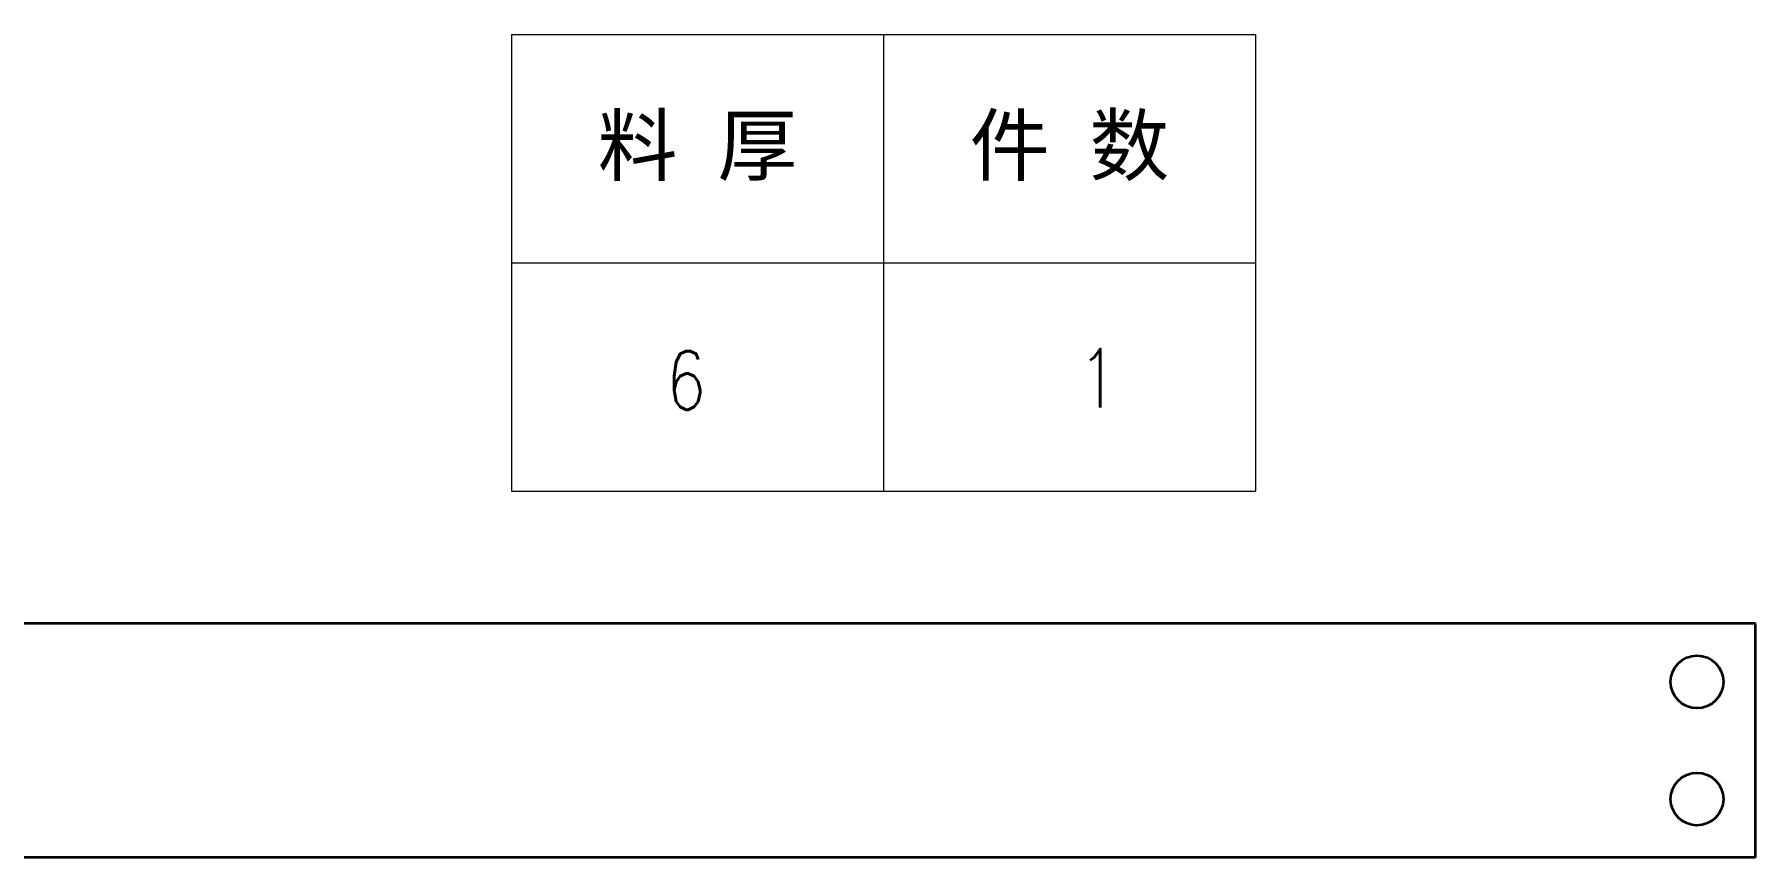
# Model space of a CAD drawing. Header units: millimetres. Extents: x 1333 to 359964, y -52803 to -5704.
# Drawn here: x 178049.1 to 178342.9, y -26073.6 to -25933.1 of the extents above; entities that cross this region are included whole.
import ezdxf
from ezdxf.enums import TextEntityAlignment as Align

# ---------------------------------------------------------------- set-up
doc = ezdxf.new("R2010")
doc.units = ezdxf.units.MM
doc.header["$LTSCALE"] = 0.5
doc.layers.add('标注线', color=3, linetype='Continuous', lineweight=18)
doc.styles.add('DIM', font='romans.shx', dxfattribs={"width": 0.8, "bigfont": 'bigfont.shx'})
doc.styles.get("Standard").update_dxf_attribs({"font": 'simplex.shx'})

# ---------------------------------------------------------------- blocks, each defined once
blk = doc.blocks.new('*T481')
at = {"color": 0, "linetype": 'ByBlock', "lineweight": -2, "transparency": 16777216}
for p, q in [((0, 0), (127, 0)), ((0, 0), (0, -78)), ((63.5, 0), (63.5, -78)), ((127, 0), (127, -78)), ((0, -39), (127, -39)), ((0, -78), (127, -78))]:
    blk.add_line(p, q, dxfattribs=at)
at = {"color": 0, "transparency": 16777216, "char_height": 10, "width": 60.5, "attachment_point": 5}
for s, insert in [('{\\fSimSun|b0|i0|c134|p2;料 厚}', (31.75, -19.5)), ('{\\fSimSun|b0|i0|c134|p2;件 数}', (95.25, -19.5))]:
    blk.add_mtext(s, dxfattribs=dict(at, insert=insert))
blk = doc.blocks.new('拆图参数')
blk.add_blockref('*T481', (-63.5, 78))
at = {"style": 'DIM', "width": 0.8}
blk.add_attdef('6', text='', height=10, dxfattribs=at).set_placement((-37.13, 18.91), align=Align.MIDDLE_LEFT)
blk.add_attdef('1', text='', height=10, dxfattribs=at).set_placement((36.65, 19.27), align=Align.MIDDLE_CENTER)

msp = doc.modelspace()

# ---------------------------------------------------------------- linework, layer by layer
at = {"color": 7, "lineweight": 35}
for p, q in [((178342.874, -26033.633), (178004.874, -26033.633)), ((178342.874, -26073.633), (178342.874, -26033.633)), ((178342.874, -26073.633), (178004.874, -26073.633))]:
    msp.add_line(p, q, dxfattribs=at)
for centre in [(178332.874, -26043.633), (178332.874, -26063.633)]:
    msp.add_circle(centre, 4.5, dxfattribs=at)

# ---------------------------------------------------------------- block references
at = {"layer": '标注线'}
msp.add_blockref('拆图参数', (178194.044, -26011.057), dxfattribs=at).add_auto_attribs({'1': '1', '6': '6'})

doc.saveas('drawing.dxf')
